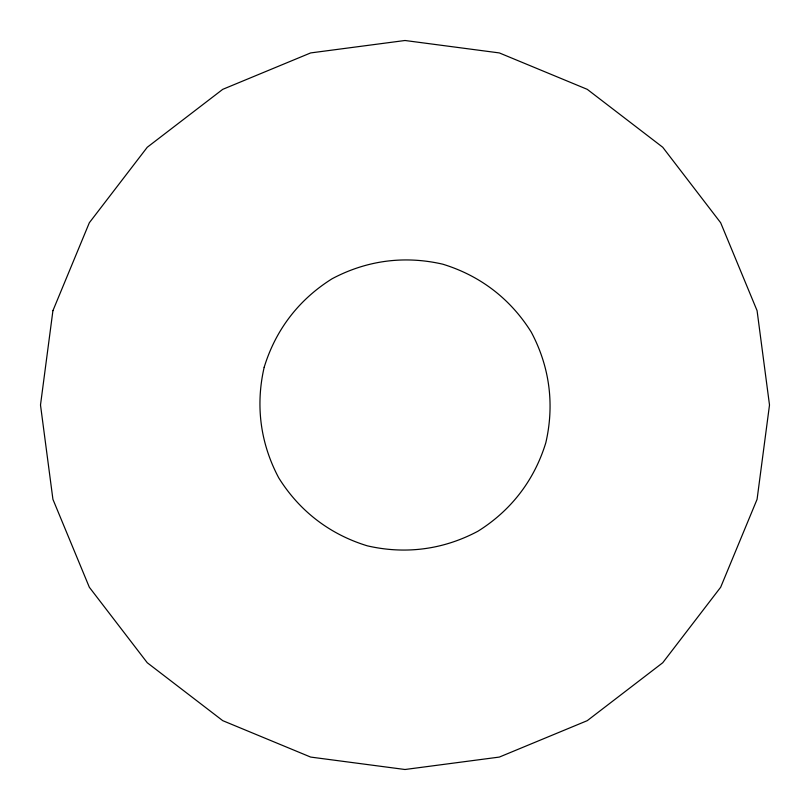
<?xml version="1.0" encoding="UTF-8"?>
<svg xmlns="http://www.w3.org/2000/svg" width="810" height="810" viewBox="0 0 810 810"><rect width="100%" height="100%" fill="white"/><g stroke="black" fill="none" stroke-linecap="round" stroke-linejoin="round"><path stroke-width="1.21" d="M52.923 310.665L40.5 405L52.923 499.335L89.333 587.25L147.258 662.742L222.75 720.667L310.665 757.077L405 769.5L499.335 757.077L587.25 720.667L662.742 662.742L720.667 587.25L757.077 499.335L769.5 405L757.077 310.665L720.667 222.75L662.742 147.258L587.25 89.333L499.335 52.923L405 40.5L310.665 52.923L222.75 89.333L147.258 147.258L89.333 222.75L52.923 310.665M264.182 367.264C255.363 405.456 260.344 443.293 278.751 477.89C299.518 511.13 329.781 534.357 367.264 545.818C405.456 554.637 443.293 549.656 477.89 531.249C511.13 510.482 534.357 480.219 545.818 442.736C554.637 404.544 549.656 366.707 531.249 332.11C510.482 298.87 480.219 275.643 442.736 264.182C404.544 255.363 366.707 260.344 332.11 278.751C298.87 299.518 275.643 329.781 264.182 367.264"/></g></svg>
